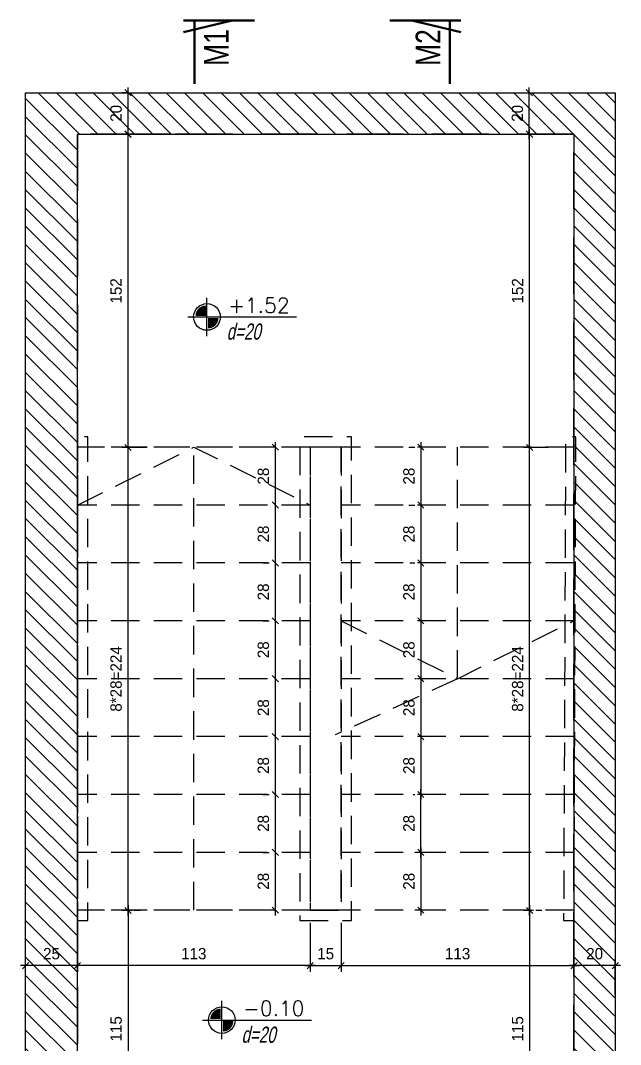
# Model space of a CAD drawing. Header units: inches. Extents: x -5298 to 11252, y 8210 to 22495.
# Drawn here: x 9468.6 to 9758.6, y 12743.1 to 13238.6 of the extents above; entities that cross this region are included whole.
import ezdxf
from ezdxf.enums import TextEntityAlignment as Align

# ---------------------------------------------------------------- set-up
doc = ezdxf.new("R2010")
doc.units = ezdxf.units.IN
doc.header["$LTSCALE"] = 55
doc.header["$MEASUREMENT"] = 0
doc.linetypes.add('DASHED2', pattern=[0.375, 0.25, -0.125])
doc.linetypes.add('HIDDEN', pattern=[0.375, 0.25, -0.125])
doc.layers.get('Defpoints').update_dxf_attribs({"color": 40})
for name, color, linetype in [('D7', 2, 'Continuous'), ('dim', 2, 'Continuous'), ('dim-50-v', 2, 'Continuous'), ('ENG_beton nifsak', 4, 'Continuous'), ('ENG_beton ole', 3, 'DASHED2'), ('HATCH', 8, 'Continuous'), ('V', 1, 'Continuous')]:
    doc.layers.add(name, color=color, linetype=linetype)
doc.layers.add('W', color=1, linetype='Continuous', lineweight=50)
doc.styles.add('AA', font='hebtxt', dxfattribs={"width": 0.8, "oblique": 8})
doc.styles.add('AD', font='oron')
doc.styles.add('HEBTXT', font='hebtxt-weld.shx')
doc.styles.add('ROMANS', font='romans')
doc.dimstyles.new('25', dxfattribs={"dimtxt": 5.5, "dimasz": 3, "dimexe": 3, "dimexo": 6, "dimgap": 3, "dimtad": 1, "dimdec": 0, "dimrnd": 0.5, "dimdsep": 46, "dimtxsty": 'HEBTXT', "dimblk1": 'OBLIQUE', "dimblk2": 'OBLIQUE', "dimsah": 1, "dimcen": 1, "dimdle": 2.5, "dimclre": 9, "dimclrt": 3, "dimadec": 0, "dimazin": 0, "dimtfac": 1, "dimtdec": 0, "dimtix": 1, "dimtmove": 2, "dimatfit": 3, "dimldrblk": 'OBLIQUE', "dimfxl": 1, "dimtolj": 1, "dimarcsym": 0})

# ---------------------------------------------------------------- blocks, each defined once
blk = doc.blocks.new('_OBLIQUE')
at = {"color": 0, "linetype": 'ByBlock'}
blk.add_line((-0.5, -0.5), (0.5, 0.5), dxfattribs=at)
blk = doc.blocks.new('*D284')
at = {"layer": 'Defpoints', "color": 0, "linetype": 'Continuous', "transparency": 16777216}
for p in [(9714.64, 13031.98), (9714.64, 13031.98), (9714.64, 12807.98)]:
    blk.add_point(p, dxfattribs=at)
at = {"layer": 'dim-50-v', "color": 0, "linetype": 'Continuous', "lineweight": -2, "transparency": 16777216}
blk.add_line((9714.64, 12805.48), (9714.64, 13034.48), dxfattribs=at)
at = {"layer": 'dim-50-v', "color": 9, "linetype": 'Continuous', "lineweight": -2, "transparency": 16777216}
for p, q in [((9720.64, 13031.98), (9717.64, 13031.98)), ((9720.64, 12807.98), (9717.64, 12807.98))]:
    blk.add_line(p, q, dxfattribs=at)
at = {"layer": 'dim-50-v', "color": 0, "linetype": 'Continuous', "lineweight": -2, "transparency": 16777216, "xscale": 3, "yscale": 3, "zscale": 3}
for p, rotation in [((9714.64, 13031.98), 90), ((9714.64, 12807.98), 270)]:
    blk.add_blockref('_OBLIQUE', p, dxfattribs=dict(at, rotation=rotation))
at = {"layer": 'dim-50-v', "color": 3, "linetype": 'Continuous', "transparency": 16777216, "insert": (9708.89, 12919.98), "char_height": 5.5, "attachment_point": 5, "rotation": 90, "style": 'HEBTXT'}
blk.add_mtext('\\A1;8*28=224', dxfattribs=at)
blk = doc.blocks.new('*D285')
at = {"layer": 'Defpoints', "color": 0, "linetype": 'Continuous', "transparency": 16777216}
for p in [(9714.64, 13183.48), (9741.47, 13183.48, 0), (9729.69, 13031.98, 0)]:
    blk.add_point(p, dxfattribs=at)
at = {"layer": 'dim-50-v', "color": 9, "linetype": 'Continuous', "lineweight": -2, "transparency": 16777216}
for p, q in [((9735.47, 13183.48), (9711.64, 13183.48)), ((9723.69, 13031.98), (9711.64, 13031.98))]:
    blk.add_line(p, q, dxfattribs=at)
at = {"layer": 'dim-50-v', "color": 0, "linetype": 'Continuous', "lineweight": -2, "transparency": 16777216}
blk.add_line((9714.64, 13029.48), (9714.64, 13185.98), dxfattribs=at)
at = {"layer": 'dim-50-v', "color": 0, "linetype": 'Continuous', "lineweight": -2, "transparency": 16777216, "xscale": 3, "yscale": 3, "zscale": 3}
for p, rotation in [((9714.64, 13183.48), 90), ((9714.64, 13031.98), 270)]:
    blk.add_blockref('_OBLIQUE', p, dxfattribs=dict(at, rotation=rotation))
at = {"layer": 'dim-50-v', "color": 3, "linetype": 'Continuous', "transparency": 16777216, "insert": (9708.89, 13107.73), "char_height": 5.5, "attachment_point": 5, "rotation": 90, "style": 'HEBTXT'}
blk.add_mtext('\\A1;152', dxfattribs=at)
blk = doc.blocks.new('*D286')
at = {"layer": 'Defpoints', "color": 0, "linetype": 'Continuous', "transparency": 16777216}
for p in [(9722.56, 12807.98, 0), (9714.64, 12693.48), (9727.56, 12693.48, 0)]:
    blk.add_point(p, dxfattribs=at)
at = {"layer": 'dim-50-v', "color": 9, "linetype": 'Continuous', "lineweight": -2, "transparency": 16777216}
for p, q in [((9716.56, 12807.98), (9711.64, 12807.98)), ((9721.56, 12693.48), (9711.64, 12693.48))]:
    blk.add_line(p, q, dxfattribs=at)
at = {"layer": 'dim-50-v', "color": 0, "linetype": 'Continuous', "lineweight": -2, "transparency": 16777216}
blk.add_line((9714.64, 12810.48), (9714.64, 12690.98), dxfattribs=at)
at = {"layer": 'dim-50-v', "color": 0, "linetype": 'Continuous', "lineweight": -2, "transparency": 16777216, "xscale": 3, "yscale": 3, "zscale": 3}
for p, rotation in [((9714.64, 12807.98), 90), ((9714.64, 12693.48), 270)]:
    blk.add_blockref('_OBLIQUE', p, dxfattribs=dict(at, rotation=rotation))
at = {"layer": 'dim-50-v', "color": 3, "linetype": 'Continuous', "transparency": 16777216, "insert": (9708.89, 12750.73), "char_height": 5.5, "attachment_point": 5, "rotation": 90, "style": 'HEBTXT'}
blk.add_mtext('\\A1;115', dxfattribs=at)
blk = doc.blocks.new('*D287')
at = {"layer": 'Defpoints', "color": 0, "linetype": 'Continuous', "transparency": 16777216}
for p in [(9520.55, 13031.98), (9520.55, 13031.98), (9520.55, 12807.98)]:
    blk.add_point(p, dxfattribs=at)
at = {"layer": 'dim-50-v', "color": 0, "linetype": 'Continuous', "lineweight": -2, "transparency": 16777216}
blk.add_line((9520.55, 12805.48), (9520.55, 13034.48), dxfattribs=at)
at = {"layer": 'dim-50-v', "color": 9, "linetype": 'Continuous', "lineweight": -2, "transparency": 16777216}
for p, q in [((9526.55, 13031.98), (9523.55, 13031.98)), ((9526.55, 12807.98), (9523.55, 12807.98))]:
    blk.add_line(p, q, dxfattribs=at)
at = {"layer": 'dim-50-v', "color": 0, "linetype": 'Continuous', "lineweight": -2, "transparency": 16777216, "xscale": 3, "yscale": 3, "zscale": 3}
for p, rotation in [((9520.55, 13031.98), 90), ((9520.55, 12807.98), 270)]:
    blk.add_blockref('_OBLIQUE', p, dxfattribs=dict(at, rotation=rotation))
at = {"layer": 'dim-50-v', "color": 3, "linetype": 'Continuous', "transparency": 16777216, "insert": (9514.8, 12919.98), "char_height": 5.5, "attachment_point": 5, "rotation": 90, "style": 'HEBTXT'}
blk.add_mtext('\\A1;8*28=224', dxfattribs=at)
blk = doc.blocks.new('*D288')
at = {"layer": 'Defpoints', "color": 0, "linetype": 'Continuous', "transparency": 16777216}
for p in [(9520.55, 13183.48), (9547.38, 13183.48, 0), (9535.6, 13031.98, 0)]:
    blk.add_point(p, dxfattribs=at)
at = {"layer": 'dim-50-v', "color": 9, "linetype": 'Continuous', "lineweight": -2, "transparency": 16777216}
for p, q in [((9541.38, 13183.48), (9517.55, 13183.48)), ((9529.6, 13031.98), (9517.55, 13031.98))]:
    blk.add_line(p, q, dxfattribs=at)
at = {"layer": 'dim-50-v', "color": 0, "linetype": 'Continuous', "lineweight": -2, "transparency": 16777216}
blk.add_line((9520.55, 13029.48), (9520.55, 13185.98), dxfattribs=at)
at = {"layer": 'dim-50-v', "color": 0, "linetype": 'Continuous', "lineweight": -2, "transparency": 16777216, "xscale": 3, "yscale": 3, "zscale": 3}
for p, rotation in [((9520.55, 13183.48), 90), ((9520.55, 13031.98), 270)]:
    blk.add_blockref('_OBLIQUE', p, dxfattribs=dict(at, rotation=rotation))
at = {"layer": 'dim-50-v', "color": 3, "linetype": 'Continuous', "transparency": 16777216, "insert": (9514.8, 13107.73), "char_height": 5.5, "attachment_point": 5, "rotation": 90, "style": 'HEBTXT'}
blk.add_mtext('\\A1;152', dxfattribs=at)
blk = doc.blocks.new('*D289')
at = {"layer": 'Defpoints', "color": 0, "linetype": 'Continuous', "transparency": 16777216}
for p in [(9528.46, 12807.98, 0), (9520.55, 12693.48), (9533.47, 12693.48, 0)]:
    blk.add_point(p, dxfattribs=at)
at = {"layer": 'dim-50-v', "color": 9, "linetype": 'Continuous', "lineweight": -2, "transparency": 16777216}
for p, q in [((9522.46, 12807.98), (9517.55, 12807.98)), ((9527.47, 12693.48), (9517.55, 12693.48))]:
    blk.add_line(p, q, dxfattribs=at)
at = {"layer": 'dim-50-v', "color": 0, "linetype": 'Continuous', "lineweight": -2, "transparency": 16777216}
blk.add_line((9520.55, 12810.48), (9520.55, 12690.98), dxfattribs=at)
at = {"layer": 'dim-50-v', "color": 0, "linetype": 'Continuous', "lineweight": -2, "transparency": 16777216, "xscale": 3, "yscale": 3, "zscale": 3}
for p, rotation in [((9520.55, 12807.98), 90), ((9520.55, 12693.48), 270)]:
    blk.add_blockref('_OBLIQUE', p, dxfattribs=dict(at, rotation=rotation))
at = {"layer": 'dim-50-v', "color": 3, "linetype": 'Continuous', "transparency": 16777216, "insert": (9514.8, 12750.73), "char_height": 5.5, "attachment_point": 5, "rotation": 90, "style": 'HEBTXT'}
blk.add_mtext('\\A1;115', dxfattribs=at)
blk = doc.blocks.new('*D290')
at = {"layer": 'Defpoints', "color": 0, "linetype": 'Continuous', "transparency": 16777216}
for p in [(9496.08, 12807.98, 0), (9471.08, 12781.3), (9471.08, 12761.3)]:
    blk.add_point(p, dxfattribs=at)
at = {"layer": 'dim-50-v', "color": 9, "linetype": 'Continuous', "lineweight": -2, "transparency": 16777216}
for p, q in [((9496.08, 12801.98), (9496.08, 12778.3)), ((9471.08, 12767.3), (9471.08, 12784.3))]:
    blk.add_line(p, q, dxfattribs=at)
at = {"layer": 'dim-50-v', "color": 0, "linetype": 'Continuous', "lineweight": -2, "transparency": 16777216}
blk.add_line((9498.58, 12781.3), (9468.58, 12781.3), dxfattribs=at)
at = {"layer": 'dim-50-v', "color": 0, "linetype": 'Continuous', "lineweight": -2, "transparency": 16777216, "xscale": 3, "yscale": 3, "zscale": 3, "rotation": 180}
blk.add_blockref('_OBLIQUE', (9471.08, 12781.3), dxfattribs=at)
at = {"layer": 'dim-50-v', "color": 0, "linetype": 'Continuous', "lineweight": -2, "transparency": 16777216, "xscale": 3, "yscale": 3, "zscale": 3}
blk.add_blockref('_OBLIQUE', (9496.08, 12781.3), dxfattribs=at)
at = {"layer": 'dim-50-v', "color": 3, "linetype": 'Continuous', "transparency": 16777216, "insert": (9483.58, 12787.05), "char_height": 5.5, "attachment_point": 5, "style": 'HEBTXT'}
blk.add_mtext('\\A1;25', dxfattribs=at)
blk = doc.blocks.new('*D291')
at = {"layer": 'Defpoints', "color": 0, "linetype": 'Continuous', "transparency": 16777216}
for p in [(9496.08, 12807.98, 0), (9608.58, 12807.98, 0), (9496.08, 12781.3)]:
    blk.add_point(p, dxfattribs=at)
at = {"layer": 'dim-50-v', "color": 9, "linetype": 'Continuous', "lineweight": -2, "transparency": 16777216}
for p, q in [((9496.08, 12801.98), (9496.08, 12778.3)), ((9608.58, 12801.98), (9608.58, 12778.3))]:
    blk.add_line(p, q, dxfattribs=at)
at = {"layer": 'dim-50-v', "color": 0, "linetype": 'Continuous', "lineweight": -2, "transparency": 16777216}
blk.add_line((9611.08, 12781.3), (9493.58, 12781.3), dxfattribs=at)
at = {"layer": 'dim-50-v', "color": 0, "linetype": 'Continuous', "lineweight": -2, "transparency": 16777216, "xscale": 3, "yscale": 3, "zscale": 3, "rotation": 180}
blk.add_blockref('_OBLIQUE', (9496.08, 12781.3), dxfattribs=at)
at = {"layer": 'dim-50-v', "color": 0, "linetype": 'Continuous', "lineweight": -2, "transparency": 16777216, "xscale": 3, "yscale": 3, "zscale": 3}
blk.add_blockref('_OBLIQUE', (9608.58, 12781.3), dxfattribs=at)
at = {"layer": 'dim-50-v', "color": 3, "linetype": 'Continuous', "transparency": 16777216, "insert": (9552.33, 12787.05), "char_height": 5.5, "attachment_point": 5, "style": 'HEBTXT'}
blk.add_mtext('\\A1;113', dxfattribs=at)
blk = doc.blocks.new('*D292')
at = {"layer": 'Defpoints', "color": 0, "linetype": 'Continuous', "transparency": 16777216}
for p in [(9736.08, 12807.98, 0), (9736.08, 12781.3), (9756.08, 12761.3)]:
    blk.add_point(p, dxfattribs=at)
at = {"layer": 'dim-50-v', "color": 9, "linetype": 'Continuous', "lineweight": -2, "transparency": 16777216}
for p, q in [((9736.08, 12801.98), (9736.08, 12778.3)), ((9756.08, 12767.3), (9756.08, 12784.3))]:
    blk.add_line(p, q, dxfattribs=at)
at = {"layer": 'dim-50-v', "color": 0, "linetype": 'Continuous', "lineweight": -2, "transparency": 16777216}
blk.add_line((9758.58, 12781.3), (9733.58, 12781.3), dxfattribs=at)
at = {"layer": 'dim-50-v', "color": 0, "linetype": 'Continuous', "lineweight": -2, "transparency": 16777216, "xscale": 3, "yscale": 3, "zscale": 3, "rotation": 180}
blk.add_blockref('_OBLIQUE', (9736.08, 12781.3), dxfattribs=at)
at = {"layer": 'dim-50-v', "color": 0, "linetype": 'Continuous', "lineweight": -2, "transparency": 16777216, "xscale": 3, "yscale": 3, "zscale": 3}
blk.add_blockref('_OBLIQUE', (9756.08, 12781.3), dxfattribs=at)
at = {"layer": 'dim-50-v', "color": 3, "linetype": 'Continuous', "transparency": 16777216, "insert": (9746.08, 12787.05), "char_height": 5.5, "attachment_point": 5, "style": 'HEBTXT'}
blk.add_mtext('\\A1;20', dxfattribs=at)
blk = doc.blocks.new('*D293')
at = {"layer": 'Defpoints', "color": 0, "linetype": 'Continuous', "transparency": 16777216}
for p in [(9608.58, 12807.98, 0), (9623.58, 12807.98, 0), (9623.58, 12781.3)]:
    blk.add_point(p, dxfattribs=at)
at = {"layer": 'dim-50-v', "color": 9, "linetype": 'Continuous', "lineweight": -2, "transparency": 16777216}
for p, q in [((9608.58, 12801.98), (9608.58, 12778.3)), ((9623.58, 12801.98), (9623.58, 12778.3))]:
    blk.add_line(p, q, dxfattribs=at)
at = {"layer": 'dim-50-v', "color": 0, "linetype": 'Continuous', "lineweight": -2, "transparency": 16777216}
blk.add_line((9606.08, 12781.3), (9626.08, 12781.3), dxfattribs=at)
at = {"layer": 'dim-50-v', "color": 0, "linetype": 'Continuous', "lineweight": -2, "transparency": 16777216, "xscale": 3, "yscale": 3, "zscale": 3, "rotation": 180}
blk.add_blockref('_OBLIQUE', (9608.58, 12781.3), dxfattribs=at)
at = {"layer": 'dim-50-v', "color": 0, "linetype": 'Continuous', "lineweight": -2, "transparency": 16777216, "xscale": 3, "yscale": 3, "zscale": 3}
blk.add_blockref('_OBLIQUE', (9623.58, 12781.3), dxfattribs=at)
at = {"layer": 'dim-50-v', "color": 3, "linetype": 'Continuous', "transparency": 16777216, "insert": (9616.08, 12787.05), "char_height": 5.5, "attachment_point": 5, "style": 'HEBTXT'}
blk.add_mtext('\\A1;15', dxfattribs=at)
blk = doc.blocks.new('*D294')
at = {"layer": 'Defpoints', "color": 0, "linetype": 'Continuous', "transparency": 16777216}
for p in [(9623.58, 12807.98, 0), (9736.08, 12807.98, 0), (9736.08, 12781.3)]:
    blk.add_point(p, dxfattribs=at)
at = {"layer": 'dim-50-v', "color": 9, "linetype": 'Continuous', "lineweight": -2, "transparency": 16777216}
for p, q in [((9623.58, 12801.98), (9623.58, 12778.3)), ((9736.08, 12801.98), (9736.08, 12778.3))]:
    blk.add_line(p, q, dxfattribs=at)
at = {"layer": 'dim-50-v', "color": 0, "linetype": 'Continuous', "lineweight": -2, "transparency": 16777216}
blk.add_line((9621.08, 12781.3), (9738.58, 12781.3), dxfattribs=at)
at = {"layer": 'dim-50-v', "color": 0, "linetype": 'Continuous', "lineweight": -2, "transparency": 16777216, "xscale": 3, "yscale": 3, "zscale": 3, "rotation": 180}
blk.add_blockref('_OBLIQUE', (9623.58, 12781.3), dxfattribs=at)
at = {"layer": 'dim-50-v', "color": 0, "linetype": 'Continuous', "lineweight": -2, "transparency": 16777216, "xscale": 3, "yscale": 3, "zscale": 3}
blk.add_blockref('_OBLIQUE', (9736.08, 12781.3), dxfattribs=at)
at = {"layer": 'dim-50-v', "color": 3, "linetype": 'Continuous', "transparency": 16777216, "insert": (9679.83, 12787.05), "char_height": 5.5, "attachment_point": 5, "style": 'HEBTXT'}
blk.add_mtext('\\A1;113', dxfattribs=at)
blk = doc.blocks.new('*D296')
at = {"layer": 'Defpoints', "color": 0, "linetype": 'Continuous', "transparency": 16777216}
for p in [(9520.55, 13203.61, 0), (9525.58, 13203.61, 0), (9520.55, 13183.61, 0)]:
    blk.add_point(p, dxfattribs=at)
at = {"layer": 'dim-50-v', "color": 9, "linetype": 'Continuous', "lineweight": -2, "transparency": 16777216}
for p, q in [((9519.58, 13203.61, 0), (9517.55, 13203.61, 0)), ((9526.55, 13183.61, 0), (9523.55, 13183.61, 0))]:
    blk.add_line(p, q, dxfattribs=at)
at = {"layer": 'dim-50-v', "color": 0, "linetype": 'Continuous', "lineweight": -2, "transparency": 16777216}
blk.add_line((9520.55, 13181.11, 0), (9520.55, 13206.11, 0), dxfattribs=at)
at = {"layer": 'dim-50-v', "color": 0, "linetype": 'Continuous', "lineweight": -2, "transparency": 16777216, "xscale": 3, "yscale": 3, "zscale": 3}
for p, rotation in [((9520.55, 13203.61, 0), 90), ((9520.55, 13183.61, 0), 270)]:
    blk.add_blockref('_OBLIQUE', p, dxfattribs=dict(at, rotation=rotation))
at = {"layer": 'dim-50-v', "color": 3, "linetype": 'Continuous', "transparency": 16777216, "insert": (9514.8, 13193.61, 0), "char_height": 5.5, "attachment_point": 5, "rotation": 90, "style": 'HEBTXT'}
blk.add_mtext('\\A1;20', dxfattribs=at)
blk = doc.blocks.new('*D298')
at = {"layer": 'Defpoints', "color": 0, "linetype": 'Continuous', "transparency": 16777216}
for p in [(9591.32, 13032.11, 0), (9591.32, 13004.11, 0), (9591.73, 13004.11)]:
    blk.add_point(p, dxfattribs=at)
at = {"layer": 'dim-50-v', "color": 0, "linetype": 'Continuous', "lineweight": -2, "transparency": 16777216}
blk.add_line((9591.73, 13034.61), (9591.73, 13001.61), dxfattribs=at)
at = {"layer": 'dim-50-v', "color": 9, "linetype": 'Continuous', "lineweight": -2, "transparency": 16777216}
for p, q in [((9597.32, 13032.11), (9594.73, 13032.11)), ((9597.32, 13004.11), (9594.73, 13004.11))]:
    blk.add_line(p, q, dxfattribs=at)
at = {"layer": 'dim-50-v', "color": 0, "linetype": 'Continuous', "lineweight": -2, "transparency": 16777216, "xscale": 3, "yscale": 3, "zscale": 3}
for p, rotation in [((9591.73, 13032.11), 90), ((9591.73, 13004.11), 270)]:
    blk.add_blockref('_OBLIQUE', p, dxfattribs=dict(at, rotation=rotation))
at = {"layer": 'dim-50-v', "color": 3, "linetype": 'Continuous', "transparency": 16777216, "insert": (9585.98, 13018.11), "char_height": 5.5, "attachment_point": 5, "rotation": 90, "style": 'HEBTXT'}
blk.add_mtext('\\A1;28', dxfattribs=at)
blk = doc.blocks.new('*D299')
at = {"layer": 'Defpoints', "color": 0, "linetype": 'Continuous', "transparency": 16777216}
for p in [(9591.32, 13004.11, 0), (9591.73, 12976.11, 0), (9591.73, 12976.11)]:
    blk.add_point(p, dxfattribs=at)
at = {"layer": 'dim-50-v', "color": 0, "linetype": 'Continuous', "lineweight": -2, "transparency": 16777216}
blk.add_line((9591.73, 13006.61), (9591.73, 12973.61), dxfattribs=at)
at = {"layer": 'dim-50-v', "color": 9, "linetype": 'Continuous', "lineweight": -2, "transparency": 16777216}
for p, q in [((9597.32, 13004.11), (9594.73, 13004.11)), ((9585.73, 12976.11), (9588.73, 12976.11))]:
    blk.add_line(p, q, dxfattribs=at)
at = {"layer": 'dim-50-v', "color": 0, "linetype": 'Continuous', "lineweight": -2, "transparency": 16777216, "xscale": 3, "yscale": 3, "zscale": 3}
for p, rotation in [((9591.73, 13004.11), 90), ((9591.73, 12976.11), 270)]:
    blk.add_blockref('_OBLIQUE', p, dxfattribs=dict(at, rotation=rotation))
at = {"layer": 'dim-50-v', "color": 3, "linetype": 'Continuous', "transparency": 16777216, "insert": (9585.98, 12990.11), "char_height": 5.5, "attachment_point": 5, "rotation": 90, "style": 'HEBTXT'}
blk.add_mtext('\\A1;28', dxfattribs=at)
blk = doc.blocks.new('*D300')
at = {"layer": 'Defpoints', "color": 0, "linetype": 'Continuous', "transparency": 16777216}
for p in [(9591.73, 12976.11, 0), (9591.73, 12948.11, 0), (9591.73, 12948.11)]:
    blk.add_point(p, dxfattribs=at)
at = {"layer": 'dim-50-v', "color": 9, "linetype": 'Continuous', "lineweight": -2, "transparency": 16777216}
for p, q in [((9585.73, 12976.11), (9588.73, 12976.11)), ((9585.73, 12948.11), (9588.73, 12948.11))]:
    blk.add_line(p, q, dxfattribs=at)
at = {"layer": 'dim-50-v', "color": 0, "linetype": 'Continuous', "lineweight": -2, "transparency": 16777216}
blk.add_line((9591.73, 12978.61), (9591.73, 12945.61), dxfattribs=at)
at = {"layer": 'dim-50-v', "color": 0, "linetype": 'Continuous', "lineweight": -2, "transparency": 16777216, "xscale": 3, "yscale": 3, "zscale": 3}
for p, rotation in [((9591.73, 12976.11), 90), ((9591.73, 12948.11), 270)]:
    blk.add_blockref('_OBLIQUE', p, dxfattribs=dict(at, rotation=rotation))
at = {"layer": 'dim-50-v', "color": 3, "linetype": 'Continuous', "transparency": 16777216, "insert": (9585.98, 12962.11), "char_height": 5.5, "attachment_point": 5, "rotation": 90, "style": 'HEBTXT'}
blk.add_mtext('\\A1;28', dxfattribs=at)
blk = doc.blocks.new('*D301')
at = {"layer": 'Defpoints', "color": 0, "linetype": 'Continuous', "transparency": 16777216}
for p in [(9591.73, 12948.11, 0), (9589.59, 12920.11, 0), (9591.73, 12920.11)]:
    blk.add_point(p, dxfattribs=at)
at = {"layer": 'dim-50-v', "color": 0, "linetype": 'Continuous', "lineweight": -2, "transparency": 16777216}
blk.add_line((9591.73, 12950.61), (9591.73, 12917.61), dxfattribs=at)
at = {"layer": 'dim-50-v', "color": 9, "linetype": 'Continuous', "lineweight": -2, "transparency": 16777216}
for p, q in [((9585.73, 12948.11), (9588.73, 12948.11)), ((9595.59, 12920.11), (9594.73, 12920.11))]:
    blk.add_line(p, q, dxfattribs=at)
at = {"layer": 'dim-50-v', "color": 0, "linetype": 'Continuous', "lineweight": -2, "transparency": 16777216, "xscale": 3, "yscale": 3, "zscale": 3}
for p, rotation in [((9591.73, 12948.11), 90), ((9591.73, 12920.11), 270)]:
    blk.add_blockref('_OBLIQUE', p, dxfattribs=dict(at, rotation=rotation))
at = {"layer": 'dim-50-v', "color": 3, "linetype": 'Continuous', "transparency": 16777216, "insert": (9585.98, 12934.11), "char_height": 5.5, "attachment_point": 5, "rotation": 90, "style": 'HEBTXT'}
blk.add_mtext('\\A1;28', dxfattribs=at)
blk = doc.blocks.new('*D302')
at = {"layer": 'Defpoints', "color": 0, "linetype": 'Continuous', "transparency": 16777216}
for p in [(9589.59, 12920.11, 0), (9588.82, 12892.11, 0), (9591.73, 12892.11)]:
    blk.add_point(p, dxfattribs=at)
at = {"layer": 'dim-50-v', "color": 0, "linetype": 'Continuous', "lineweight": -2, "transparency": 16777216}
blk.add_line((9591.73, 12922.61), (9591.73, 12889.61), dxfattribs=at)
at = {"layer": 'dim-50-v', "color": 9, "linetype": 'Continuous', "lineweight": -2, "transparency": 16777216}
for p, q in [((9595.59, 12920.11), (9594.73, 12920.11)), ((9594.82, 12892.11), (9594.73, 12892.11))]:
    blk.add_line(p, q, dxfattribs=at)
at = {"layer": 'dim-50-v', "color": 0, "linetype": 'Continuous', "lineweight": -2, "transparency": 16777216, "xscale": 3, "yscale": 3, "zscale": 3}
for p, rotation in [((9591.73, 12920.11), 90), ((9591.73, 12892.11), 270)]:
    blk.add_blockref('_OBLIQUE', p, dxfattribs=dict(at, rotation=rotation))
at = {"layer": 'dim-50-v', "color": 3, "linetype": 'Continuous', "transparency": 16777216, "insert": (9585.98, 12906.11), "char_height": 5.5, "attachment_point": 5, "rotation": 90, "style": 'HEBTXT'}
blk.add_mtext('\\A1;28', dxfattribs=at)
blk = doc.blocks.new('*D303')
at = {"layer": 'Defpoints', "color": 0, "linetype": 'Continuous', "transparency": 16777216}
for p in [(9588.82, 12892.11, 0), (9591.73, 12864.11, 0), (9591.73, 12864.11)]:
    blk.add_point(p, dxfattribs=at)
at = {"layer": 'dim-50-v', "color": 0, "linetype": 'Continuous', "lineweight": -2, "transparency": 16777216}
blk.add_line((9591.73, 12894.61), (9591.73, 12861.61), dxfattribs=at)
at = {"layer": 'dim-50-v', "color": 9, "linetype": 'Continuous', "lineweight": -2, "transparency": 16777216}
for p, q in [((9594.82, 12892.11), (9594.73, 12892.11)), ((9585.73, 12864.11), (9588.73, 12864.11))]:
    blk.add_line(p, q, dxfattribs=at)
at = {"layer": 'dim-50-v', "color": 0, "linetype": 'Continuous', "lineweight": -2, "transparency": 16777216, "xscale": 3, "yscale": 3, "zscale": 3}
for p, rotation in [((9591.73, 12892.11), 90), ((9591.73, 12864.11), 270)]:
    blk.add_blockref('_OBLIQUE', p, dxfattribs=dict(at, rotation=rotation))
at = {"layer": 'dim-50-v', "color": 3, "linetype": 'Continuous', "transparency": 16777216, "insert": (9585.98, 12878.11), "char_height": 5.5, "attachment_point": 5, "rotation": 90, "style": 'HEBTXT'}
blk.add_mtext('\\A1;28', dxfattribs=at)
blk = doc.blocks.new('*D304')
at = {"layer": 'Defpoints', "color": 0, "linetype": 'Continuous', "transparency": 16777216}
for p in [(9591.73, 12864.11, 0), (9591.73, 12836.11, 0), (9591.73, 12836.11)]:
    blk.add_point(p, dxfattribs=at)
at = {"layer": 'dim-50-v', "color": 0, "linetype": 'Continuous', "lineweight": -2, "transparency": 16777216}
blk.add_line((9591.73, 12866.61), (9591.73, 12833.61), dxfattribs=at)
at = {"layer": 'dim-50-v', "color": 9, "linetype": 'Continuous', "lineweight": -2, "transparency": 16777216}
for p, q in [((9585.73, 12864.11), (9588.73, 12864.11)), ((9585.73, 12836.11), (9588.73, 12836.11))]:
    blk.add_line(p, q, dxfattribs=at)
at = {"layer": 'dim-50-v', "color": 0, "linetype": 'Continuous', "lineweight": -2, "transparency": 16777216, "xscale": 3, "yscale": 3, "zscale": 3}
for p, rotation in [((9591.73, 12864.11), 90), ((9591.73, 12836.11), 270)]:
    blk.add_blockref('_OBLIQUE', p, dxfattribs=dict(at, rotation=rotation))
at = {"layer": 'dim-50-v', "color": 3, "linetype": 'Continuous', "transparency": 16777216, "insert": (9585.98, 12850.11), "char_height": 5.5, "attachment_point": 5, "rotation": 90, "style": 'HEBTXT'}
blk.add_mtext('\\A1;28', dxfattribs=at)
blk = doc.blocks.new('*D305')
at = {"layer": 'Defpoints', "color": 0, "linetype": 'Continuous', "transparency": 16777216}
for p in [(9591.73, 12836.11, 0), (9588.73, 12808.11, 0), (9591.73, 12808.11)]:
    blk.add_point(p, dxfattribs=at)
at = {"layer": 'dim-50-v', "color": 0, "linetype": 'Continuous', "lineweight": -2, "transparency": 16777216}
blk.add_line((9591.73, 12838.61), (9591.73, 12805.61), dxfattribs=at)
at = {"layer": 'dim-50-v', "color": 9, "linetype": 'Continuous', "lineweight": -2, "transparency": 16777216}
blk.add_line((9585.73, 12836.11), (9588.73, 12836.11), dxfattribs=at)
at = {"layer": 'dim-50-v', "color": 0, "linetype": 'Continuous', "lineweight": -2, "transparency": 16777216, "xscale": 3, "yscale": 3, "zscale": 3}
for p, rotation in [((9591.73, 12836.11), 90), ((9591.73, 12808.11), 270)]:
    blk.add_blockref('_OBLIQUE', p, dxfattribs=dict(at, rotation=rotation))
at = {"layer": 'dim-50-v', "color": 3, "linetype": 'Continuous', "transparency": 16777216, "insert": (9585.98, 12822.11), "char_height": 5.5, "attachment_point": 5, "rotation": 90, "style": 'HEBTXT'}
blk.add_mtext('\\A1;28', dxfattribs=at)
blk = doc.blocks.new('*D306')
at = {"layer": 'Defpoints', "color": 0, "linetype": 'Continuous', "transparency": 16777216}
for p in [(9662.24, 13032.11, 0), (9662.1, 13004.11), (9662.24, 13004.11, 0)]:
    blk.add_point(p, dxfattribs=at)
at = {"layer": 'dim-50-v', "color": 0, "linetype": 'Continuous', "lineweight": -2, "transparency": 16777216}
blk.add_line((9662.1, 13034.61), (9662.1, 13001.61), dxfattribs=at)
at = {"layer": 'dim-50-v', "color": 9, "linetype": 'Continuous', "lineweight": -2, "transparency": 16777216}
for p, q in [((9656.24, 13032.11), (9659.1, 13032.11)), ((9656.24, 13004.11), (9659.1, 13004.11))]:
    blk.add_line(p, q, dxfattribs=at)
at = {"layer": 'dim-50-v', "color": 0, "linetype": 'Continuous', "lineweight": -2, "transparency": 16777216, "xscale": 3, "yscale": 3, "zscale": 3}
for p, rotation in [((9662.1, 13032.11), 90), ((9662.1, 13004.11), 270)]:
    blk.add_blockref('_OBLIQUE', p, dxfattribs=dict(at, rotation=rotation))
at = {"layer": 'dim-50-v', "color": 3, "linetype": 'Continuous', "transparency": 16777216, "insert": (9656.35, 13018.11), "char_height": 5.5, "attachment_point": 5, "rotation": 90, "style": 'HEBTXT'}
blk.add_mtext('\\A1;28', dxfattribs=at)
blk = doc.blocks.new('*D307')
at = {"layer": 'Defpoints', "color": 0, "linetype": 'Continuous', "transparency": 16777216}
for p in [(9662.24, 13004.11, 0), (9662.1, 12976.11), (9662.84, 12976.11, 0)]:
    blk.add_point(p, dxfattribs=at)
at = {"layer": 'dim-50-v', "color": 0, "linetype": 'Continuous', "lineweight": -2, "transparency": 16777216}
blk.add_line((9662.1, 13006.61), (9662.1, 12973.61), dxfattribs=at)
at = {"layer": 'dim-50-v', "color": 9, "linetype": 'Continuous', "lineweight": -2, "transparency": 16777216}
for p, q in [((9656.24, 13004.11), (9659.1, 13004.11)), ((9656.84, 12976.11), (9659.1, 12976.11))]:
    blk.add_line(p, q, dxfattribs=at)
at = {"layer": 'dim-50-v', "color": 0, "linetype": 'Continuous', "lineweight": -2, "transparency": 16777216, "xscale": 3, "yscale": 3, "zscale": 3}
for p, rotation in [((9662.1, 13004.11), 90), ((9662.1, 12976.11), 270)]:
    blk.add_blockref('_OBLIQUE', p, dxfattribs=dict(at, rotation=rotation))
at = {"layer": 'dim-50-v', "color": 3, "linetype": 'Continuous', "transparency": 16777216, "insert": (9656.35, 12990.11), "char_height": 5.5, "attachment_point": 5, "rotation": 90, "style": 'HEBTXT'}
blk.add_mtext('\\A1;28', dxfattribs=at)
blk = doc.blocks.new('*D308')
at = {"layer": 'Defpoints', "color": 0, "linetype": 'Continuous', "transparency": 16777216}
for p in [(9662.84, 12976.11, 0), (9662.1, 12948.11, 0), (9662.1, 12948.11)]:
    blk.add_point(p, dxfattribs=at)
at = {"layer": 'dim-50-v', "color": 9, "linetype": 'Continuous', "lineweight": -2, "transparency": 16777216}
for p, q in [((9656.84, 12976.11), (9659.1, 12976.11)), ((9668.1, 12948.11), (9665.1, 12948.11))]:
    blk.add_line(p, q, dxfattribs=at)
at = {"layer": 'dim-50-v', "color": 0, "linetype": 'Continuous', "lineweight": -2, "transparency": 16777216}
blk.add_line((9662.1, 12978.61), (9662.1, 12945.61), dxfattribs=at)
at = {"layer": 'dim-50-v', "color": 0, "linetype": 'Continuous', "lineweight": -2, "transparency": 16777216, "xscale": 3, "yscale": 3, "zscale": 3}
for p, rotation in [((9662.1, 12976.11), 90), ((9662.1, 12948.11), 270)]:
    blk.add_blockref('_OBLIQUE', p, dxfattribs=dict(at, rotation=rotation))
at = {"layer": 'dim-50-v', "color": 3, "linetype": 'Continuous', "transparency": 16777216, "insert": (9656.35, 12962.11), "char_height": 5.5, "attachment_point": 5, "rotation": 90, "style": 'HEBTXT'}
blk.add_mtext('\\A1;28', dxfattribs=at)
blk = doc.blocks.new('*D309')
at = {"layer": 'Defpoints', "color": 0, "linetype": 'Continuous', "transparency": 16777216}
for p in [(9662.1, 12948.11, 0), (9662.1, 12920.11), (9665.91, 12920.11, 0)]:
    blk.add_point(p, dxfattribs=at)
at = {"layer": 'dim-50-v', "color": 0, "linetype": 'Continuous', "lineweight": -2, "transparency": 16777216}
blk.add_line((9662.1, 12950.61), (9662.1, 12917.61), dxfattribs=at)
at = {"layer": 'dim-50-v', "color": 9, "linetype": 'Continuous', "lineweight": -2, "transparency": 16777216}
for p, q in [((9668.1, 12948.11), (9665.1, 12948.11)), ((9659.91, 12920.11), (9659.1, 12920.11))]:
    blk.add_line(p, q, dxfattribs=at)
at = {"layer": 'dim-50-v', "color": 0, "linetype": 'Continuous', "lineweight": -2, "transparency": 16777216, "xscale": 3, "yscale": 3, "zscale": 3}
for p, rotation in [((9662.1, 12948.11), 90), ((9662.1, 12920.11), 270)]:
    blk.add_blockref('_OBLIQUE', p, dxfattribs=dict(at, rotation=rotation))
at = {"layer": 'dim-50-v', "color": 3, "linetype": 'Continuous', "transparency": 16777216, "insert": (9656.35, 12934.11), "char_height": 5.5, "attachment_point": 5, "rotation": 90, "style": 'HEBTXT'}
blk.add_mtext('\\A1;28', dxfattribs=at)
blk = doc.blocks.new('*D310')
at = {"layer": 'Defpoints', "color": 0, "linetype": 'Continuous', "transparency": 16777216}
for p in [(9665.91, 12920.11, 0), (9662.1, 12892.11, 0), (9662.1, 12892.11)]:
    blk.add_point(p, dxfattribs=at)
at = {"layer": 'dim-50-v', "color": 0, "linetype": 'Continuous', "lineweight": -2, "transparency": 16777216}
blk.add_line((9662.1, 12922.61), (9662.1, 12889.61), dxfattribs=at)
at = {"layer": 'dim-50-v', "color": 9, "linetype": 'Continuous', "lineweight": -2, "transparency": 16777216}
for p, q in [((9659.91, 12920.11), (9659.1, 12920.11)), ((9668.1, 12892.11), (9665.1, 12892.11))]:
    blk.add_line(p, q, dxfattribs=at)
at = {"layer": 'dim-50-v', "color": 0, "linetype": 'Continuous', "lineweight": -2, "transparency": 16777216, "xscale": 3, "yscale": 3, "zscale": 3}
for p, rotation in [((9662.1, 12920.11), 90), ((9662.1, 12892.11), 270)]:
    blk.add_blockref('_OBLIQUE', p, dxfattribs=dict(at, rotation=rotation))
at = {"layer": 'dim-50-v', "color": 3, "linetype": 'Continuous', "transparency": 16777216, "insert": (9656.35, 12906.11), "char_height": 5.5, "attachment_point": 5, "rotation": 90, "style": 'HEBTXT'}
blk.add_mtext('\\A1;28', dxfattribs=at)
blk = doc.blocks.new('*D311')
at = {"layer": 'Defpoints', "color": 0, "linetype": 'Continuous', "transparency": 16777216}
for p in [(9662.1, 12892.11, 0), (9662.1, 12864.11), (9664.41, 12864.11, 0)]:
    blk.add_point(p, dxfattribs=at)
at = {"layer": 'dim-50-v', "color": 0, "linetype": 'Continuous', "lineweight": -2, "transparency": 16777216}
blk.add_line((9662.1, 12894.61), (9662.1, 12861.61), dxfattribs=at)
at = {"layer": 'dim-50-v', "color": 9, "linetype": 'Continuous', "lineweight": -2, "transparency": 16777216}
for p, q in [((9668.1, 12892.11), (9665.1, 12892.11)), ((9658.41, 12864.11), (9659.1, 12864.11))]:
    blk.add_line(p, q, dxfattribs=at)
at = {"layer": 'dim-50-v', "color": 0, "linetype": 'Continuous', "lineweight": -2, "transparency": 16777216, "xscale": 3, "yscale": 3, "zscale": 3}
for p, rotation in [((9662.1, 12892.11), 90), ((9662.1, 12864.11), 270)]:
    blk.add_blockref('_OBLIQUE', p, dxfattribs=dict(at, rotation=rotation))
at = {"layer": 'dim-50-v', "color": 3, "linetype": 'Continuous', "transparency": 16777216, "insert": (9656.35, 12878.11), "char_height": 5.5, "attachment_point": 5, "rotation": 90, "style": 'HEBTXT'}
blk.add_mtext('\\A1;28', dxfattribs=at)
blk = doc.blocks.new('*D312')
at = {"layer": 'Defpoints', "color": 0, "linetype": 'Continuous', "transparency": 16777216}
for p in [(9666.69, 12836.11, 0), (9662.1, 12808.11), (9666.63, 12808.11, 0)]:
    blk.add_point(p, dxfattribs=at)
at = {"layer": 'dim-50-v', "color": 0, "linetype": 'Continuous', "lineweight": -2, "transparency": 16777216}
blk.add_line((9662.1, 12838.61), (9662.1, 12805.61), dxfattribs=at)
at = {"layer": 'dim-50-v', "color": 9, "linetype": 'Continuous', "lineweight": -2, "transparency": 16777216}
for p, q in [((9660.69, 12836.11), (9659.1, 12836.11)), ((9660.63, 12808.11), (9659.1, 12808.11))]:
    blk.add_line(p, q, dxfattribs=at)
at = {"layer": 'dim-50-v', "color": 0, "linetype": 'Continuous', "lineweight": -2, "transparency": 16777216, "xscale": 3, "yscale": 3, "zscale": 3}
for p, rotation in [((9662.1, 12836.11), 90), ((9662.1, 12808.11), 270)]:
    blk.add_blockref('_OBLIQUE', p, dxfattribs=dict(at, rotation=rotation))
at = {"layer": 'dim-50-v', "color": 3, "linetype": 'Continuous', "transparency": 16777216, "insert": (9656.35, 12822.11), "char_height": 5.5, "attachment_point": 5, "rotation": 90, "style": 'HEBTXT'}
blk.add_mtext('\\A1;28', dxfattribs=at)
blk = doc.blocks.new('*D313')
at = {"layer": 'Defpoints', "color": 0, "linetype": 'Continuous', "transparency": 16777216}
for p in [(9709.43, 13203.61), (9714.51, 13203.61), (9707.73, 13183.61, 0)]:
    blk.add_point(p, dxfattribs=at)
at = {"layer": 'dim-50-v', "color": 0, "linetype": 'Continuous', "lineweight": -2, "transparency": 16777216}
blk.add_line((9714.51, 13181.11), (9714.51, 13206.11), dxfattribs=at)
at = {"layer": 'dim-50-v', "color": 9, "linetype": 'Continuous', "lineweight": -2, "transparency": 16777216}
for p, q in [((9715.43, 13203.61), (9717.51, 13203.61)), ((9713.73, 13183.61), (9717.51, 13183.61))]:
    blk.add_line(p, q, dxfattribs=at)
at = {"layer": 'dim-50-v', "color": 0, "linetype": 'Continuous', "lineweight": -2, "transparency": 16777216, "xscale": 3, "yscale": 3, "zscale": 3}
for p, rotation in [((9714.51, 13203.61), 90), ((9714.51, 13183.61), 270)]:
    blk.add_blockref('_OBLIQUE', p, dxfattribs=dict(at, rotation=rotation))
at = {"layer": 'dim-50-v', "color": 3, "linetype": 'Continuous', "transparency": 16777216, "insert": (9708.76, 13193.61), "char_height": 5.5, "attachment_point": 5, "rotation": 90, "style": 'HEBTXT'}
blk.add_mtext('\\A1;20', dxfattribs=at)
blk = doc.blocks.new('PL')
at = {"linetype": 'ByBlock'}
for p, q in [((0, -0.258), (0, 0.258)), ((-0.258, 0), (1.204, 0))]:
    blk.add_line(p, q, dxfattribs=at)
at = {"color": 4, "const_width": 0.14}
for points in [[(-0.014, 0.084, 0.414214), (-0.084, 0.014, 1)], [(0.014, -0.084, 0.414214), (0.084, -0.014, 1)]]:
    blk.add_lwpolyline(points, format="xyb", dxfattribs=at)
at = {"linetype": 'ByBlock'}
blk.add_circle((0, 0), 0.179, dxfattribs=at)
at = {"style": 'ROMANS'}
blk.add_attdef('LEVEL', text='', height=0.2, dxfattribs=at).set_placement((0.698, 0.157), align=Align.MIDDLE)
blk = doc.blocks.new('*D1525')
at = {"layer": 'Defpoints', "color": 0, "linetype": 'Continuous', "transparency": 16777216}
for p in [(9662.1, 12864.11), (9662.1, 12864.11), (9666.69, 12836.11, 0)]:
    blk.add_point(p, dxfattribs=at)
at = {"layer": 'dim-50-v', "color": 0, "linetype": 'Continuous', "lineweight": -2, "transparency": 16777216}
blk.add_line((9662.1, 12833.61), (9662.1, 12866.61), dxfattribs=at)
at = {"layer": 'dim-50-v', "color": 9, "linetype": 'Continuous', "lineweight": -2, "transparency": 16777216}
for p, q in [((9668.1, 12864.11), (9665.1, 12864.11)), ((9660.69, 12836.11), (9659.1, 12836.11))]:
    blk.add_line(p, q, dxfattribs=at)
at = {"layer": 'dim-50-v', "color": 0, "linetype": 'Continuous', "lineweight": -2, "transparency": 16777216, "xscale": 3, "yscale": 3, "zscale": 3}
for p, rotation in [((9662.1, 12864.11), 90), ((9662.1, 12836.11), 270)]:
    blk.add_blockref('_OBLIQUE', p, dxfattribs=dict(at, rotation=rotation))
at = {"layer": 'dim-50-v', "color": 3, "linetype": 'Continuous', "transparency": 16777216, "insert": (9656.35, 12850.11), "char_height": 5.5, "attachment_point": 5, "rotation": 90, "style": 'HEBTXT'}
blk.add_mtext('\\A1;28', dxfattribs=at)
blk = doc.blocks.new('bak gr')
at = {"layer": 'ENG_beton nifsak', "ltscale": 5, "elevation": 0}
blk.add_lwpolyline([(11920.32, 13141.18), (11920.32, 12611.18), (11635.32, 12611.18), (11635.32, 13141.18)], close=True, dxfattribs=at)
blk.add_lwpolyline([(11660.32, 13121.18), (11900.32, 13121.18), (11900.32, 12631.18), (11660.32, 12631.18), (11660.32, 13121.18)], dxfattribs=at)

msp = doc.modelspace()

# ---------------------------------------------------------------- hatches: boundary and pattern name
at = {"layer": 'HATCH', "linetype": 'Continuous', "transparency": 33554687}
h = msp.add_hatch(dxfattribs=at)
h.set_pattern_fill('ANSI31', color=256, scale=50, angle=270)
h.set_pattern_definition([(315, (-788.872, -960.91), (4.4194174, 4.4194174), [])])
h.paths.add_polyline_path([(9496.08, 13183.61), (9736.08, 13183.61), (9736.08, 12693.61), (9627.32, 12693.61), (9627.32, 12673.61), (9756.08, 12673.61), (9756.08, 13203.61), (9471.08, 13203.61), (9471.08, 12673.61), (9502.32, 12673.61), (9502.32, 12693.61), (9496.08, 12693.61)])

# ---------------------------------------------------------------- linework, layer by layer
at = {"layer": 'ENG_beton ole', "ltscale": 2}
for p, q in [((9471.08, 12673.61, 0), (9471.08, 13203.61, 0)), ((9471.08, 13203.61, 0), (9756.08, 13203.61)), ((9756.08, 13203.61), (9756.08, 12673.61, 0)), ((9496.08, 12693.61, 0), (9496.08, 13183.61, 0)), ((9496.08, 13183.61, 0), (9496.08, 12693.61, 0)), ((9736.08, 13183.61, 0), (9496.08, 13183.61, 0)), ((9736.08, 12693.61, 0), (9736.08, 13183.61, 0))]:
    msp.add_line(p, q, dxfattribs=at)
at = {"layer": 'V', "linetype": 'HIDDEN'}
for p, q in [((9736.08, 13032.11, 0), (9496.08, 13032.11, 0)), ((9608.58, 13032.11, 0), (9608.58, 12808.11, 0)), ((9623.58, 13032.11, 0), (9608.58, 13032.11, 0)), ((9623.58, 13032.11, 0), (9623.58, 12808.11, 0)), ((9736.08, 13032.11, 0), (9623.58, 13032.11, 0)), ((9736.08, 13004.11, 0), (9623.58, 13004.11, 0)), ((9736.08, 12976.11, 0), (9623.58, 12976.11, 0)), ((9736.08, 12948.11, 0), (9623.58, 12948.11, 0)), ((9736.08, 12920.11, 0), (9623.58, 12920.11, 0)), ((9736.08, 12892.11, 0), (9623.58, 12892.11, 0)), ((9736.08, 12864.11, 0), (9623.58, 12864.11, 0)), ((9736.08, 12836.11, 0), (9623.58, 12836.11, 0)), ((9736.08, 12808.11, 0), (9496.08, 12808.11, 0)), ((9623.58, 12808.11, 0), (9608.58, 12808.11, 0)), ((9736.08, 12808.11, 0), (9623.58, 12808.11, 0))]:
    msp.add_line(p, q, dxfattribs=at)
at = {"layer": 'V', "linetype": 'HIDDEN', "elevation": 0, "flags": 128}
for points in [[(9496.08, 12803.11), (9501.08, 12803.11), (9501.08, 13037.11), (9496.08, 13037.11)], [(9603.58, 12803.12), (9628.58, 12803.12), (9628.58, 13037.11), (9603.58, 13037.11)], [(9731.08, 12803.12), (9736.08, 12803.12), (9737.05, 13037.11), (9732.05, 13037.11)], [(9608.58, 12808.12), (9623.58, 12808.12), (9623.58, 13032.11), (9608.58, 13032.11)]]:
    msp.add_lwpolyline(points, close=True, dxfattribs=at)
for points in [[(9608.58, 13032.11), (9496.08, 13032.11)], [(9496.08, 13004.11), (9552.33, 13032.11), (9608.58, 13004.11)], [(9552.33, 12808.11), (9552.33, 13032.11)], [(9679.83, 12920.11), (9679.83, 13032.11)], [(9608.58, 13004.11), (9496.08, 13004.11)], [(9608.58, 12976.11), (9496.08, 12976.11)], [(9608.58, 12948.11), (9496.08, 12948.11)], [(9623.58, 12948.11), (9679.83, 12920.11), (9736.08, 12948.11)], [(9608.58, 12920.11), (9496.08, 12920.11)], [(9679.83, 12920.11), (9620.7, 12892.88)], [(9608.58, 12892.11), (9496.08, 12892.11)], [(9608.58, 12864.11), (9496.08, 12864.11)], [(9608.58, 12836.11), (9496.08, 12836.11)], [(9608.58, 12808.11), (9496.08, 12808.11)]]:
    msp.add_lwpolyline(points, dxfattribs=at)
at = {"layer": 'W'}
for p, q in [((9570.96, 13238.55, 0), (9547.29, 13232.96, 0)), ((9547.29, 13238.55, 0), (9570.96, 13238.55, 0)), ((9657.8, 13238.55, 0), (9681.48, 13232.96, 0)), ((9681.48, 13238.55, 0), (9657.8, 13238.55, 0))]:
    msp.add_line(p, q, dxfattribs=at)
at = {"layer": 'W', "elevation": 0}
for points in [[(9552.7, 13207.88), (9552.7, 13238.55), (9581.67, 13238.55)], [(9676.06, 13207.88), (9676.06, 13238.55), (9647.1, 13238.55)]]:
    msp.add_lwpolyline(points, dxfattribs=at)

# ---------------------------------------------------------------- block references
at = {"layer": 'D7', "xscale": 36, "yscale": 36, "zscale": 36}
for p, values in [((9558.71, 13095.11), {'LEVEL': '+1.52'}), ((9565.9, 12754.97), {'LEVEL': '-0.10'})]:
    msp.add_blockref('PL', p, dxfattribs=at).add_auto_attribs(values)
at = {"layer": 'dim', "color": 2, "linetype": 'Continuous'}
msp.add_blockref('bak gr', (-2164.24, 62.43, 0), dxfattribs=at)

# ---------------------------------------------------------------- texts
at = {"layer": 'D7', "style": 'AA', "oblique": 12, "width": 0.7}
for p in [(9568.24, 13084.14), (9575.43, 12743.99)]:
    msp.add_text('d=20', height=7.8, dxfattribs=at).set_placement(p)
at = {"layer": 'W', "style": 'AD', "width": 0.8}
for s, p in [('M1', (9569.18, 13216.58, 0)), ('M2', (9671.54, 13216.58, 0))]:
    msp.add_text(s, height=11.953, rotation=90, dxfattribs=at).set_placement(p)

# ---------------------------------------------------------------- dimensions: what is measured, and where the dimension line sits
at = {"layer": 'dim-50-v', "linetype": 'Continuous'}
for base, p1, p2, picture, middle in [((9520.55, 13203.61, 0), (9520.55, 13183.61, 0), (9525.58, 13203.61, 0), '*D296', (9514.8, 13193.61, 0)), ((9714.51, 13203.61), (9707.73, 13183.61, 0), (9709.43, 13203.61), '*D313', (9708.76, 13193.61)), ((9520.5474, 13183.4847, 0), (9535.6004, 13031.985, 0), (9547.3769, 13183.4847, 0), '*D288', (9514.7974, 13107.7348, 0)), ((9714.6408, 13183.4847, 0), (9729.6938, 13031.985, 0), (9741.4704, 13183.4847, 0), '*D285', (9708.8908, 13107.7348, 0)), ((9591.73, 13004.11), (9591.32, 13032.11, 0), (9591.32, 13004.11, 0), '*D298', (9585.98, 13018.11)), ((9662.1, 13004.11), (9662.24, 13032.11, 0), (9662.24, 13004.11, 0), '*D306', (9656.35, 13018.11)), ((9591.73, 12976.11), (9591.32, 13004.11, 0), (9591.73, 12976.11, 0), '*D299', (9585.98, 12990.11)), ((9662.1, 12976.11), (9662.24, 13004.11, 0), (9662.84, 12976.11, 0), '*D307', (9656.35, 12990.11)), ((9591.73, 12948.11), (9591.73, 12976.11, 0), (9591.73, 12948.11, 0), '*D300', (9585.98, 12962.11)), ((9662.1, 12948.11), (9662.84, 12976.11, 0), (9662.1, 12948.11, 0), '*D308', (9656.35, 12962.11)), ((9591.73, 12920.11), (9591.73, 12948.11, 0), (9589.59, 12920.11, 0), '*D301', (9585.98, 12934.11)), ((9662.1, 12920.11), (9662.1, 12948.11, 0), (9665.91, 12920.11, 0), '*D309', (9656.35, 12934.11)), ((9591.73, 12892.11), (9589.59, 12920.11, 0), (9588.82, 12892.11, 0), '*D302', (9585.98, 12906.11)), ((9662.1, 12892.11), (9665.91, 12920.11, 0), (9662.1, 12892.11, 0), '*D310', (9656.35, 12906.11)), ((9591.73, 12864.11), (9588.82, 12892.11, 0), (9591.73, 12864.11, 0), '*D303', (9585.98, 12878.11)), ((9662.1, 12864.11), (9662.1, 12892.11, 0), (9664.41, 12864.11, 0), '*D311', (9656.35, 12878.11)), ((9591.73, 12836.11), (9591.73, 12864.11, 0), (9591.73, 12836.11, 0), '*D304', (9585.98, 12850.11)), ((9591.73, 12808.11), (9591.73, 12836.11, 0), (9588.73, 12808.11, 0), '*D305', (9585.98, 12822.11)), ((9662.1, 12808.11), (9666.69, 12836.11, 0), (9666.63, 12808.11, 0), '*D312', (9656.35, 12822.11)), ((9520.5474, 12693.4847, 0), (9528.4623, 12807.985, 0), (9533.468, 12693.4847, 0), '*D289', (9514.7974, 12750.7348, 0)), ((9714.6408, 12693.4847, 0), (9722.5557, 12807.985, 0), (9727.5614, 12693.4847, 0), '*D286', (9708.8908, 12750.7348, 0))]:
    dim = msp.add_linear_dim(base=base, p1=p1, p2=p2, angle=90, dimstyle='25', dxfattribs=at)
    dim.commit()
    dim.dimension.update_dxf_attribs({"geometry": picture, "text_midpoint": middle})
for base, p1, p2, picture, middle in [((9520.55, 13031.98, 0), (9520.55, 12807.98, 0), (9520.55, 13031.98, 0), '*D287', (9514.8, 12919.98, 0)), ((9714.64, 13031.98, 0), (9714.64, 12807.98, 0), (9714.64, 13031.98, 0), '*D284', (9708.89, 12919.98, 0))]:
    dim = msp.add_linear_dim(base=base, p1=p1, p2=p2, angle=90, text='8*28=<>', dimstyle='25', dxfattribs=at)
    dim.commit()
    dim.dimension.update_dxf_attribs({"geometry": picture, "text_midpoint": middle})
at = {"layer": 'dim-50-v', "color": 2, "linetype": 'Continuous'}
dim = msp.add_linear_dim(base=(9662.1, 12864.11), p1=(9666.69, 12836.11, 0), p2=(9662.1, 12864.11), angle=90, dimstyle='25', dxfattribs=at)
dim.commit()
dim.dimension.update_dxf_attribs({"geometry": '*D1525', "text_midpoint": (9656.35, 12850.11)})
at = {"layer": 'dim-50-v', "linetype": 'Continuous'}
for base, p1, p2, picture, middle in [((9471.08, 12781.3, 0), (9496.08, 12807.98, 0), (9471.08, 12761.3, 0), '*D290', (9483.58, 12787.05, 0)), ((9496.0798771, 12781.304408, 0.0000007), (9608.5798767, 12807.9849897, 0.0000015), (9496.0798771, 12807.9849897, 0.0000012), '*D291', (9552.3298769, 12787.054408, 0.0000007)), ((9623.58, 12781.3, 0), (9608.58, 12807.98, 0), (9623.58, 12807.98, 0), '*D293', (9616.08, 12787.05, 0)), ((9736.0845, 12781.3044, 0), (9623.5799, 12807.985, 0), (9736.0845, 12807.985, 0), '*D294', (9679.8322, 12787.0544, 0)), ((9736.08, 12781.3, 0), (9756.08, 12761.3, 0), (9736.08, 12807.98, 0), '*D292', (9746.08, 12787.05, 0))]:
    dim = msp.add_linear_dim(base=base, p1=p1, p2=p2, dimstyle='25', dxfattribs=at)
    dim.commit()
    dim.dimension.update_dxf_attribs({"geometry": picture, "text_midpoint": middle})

doc.saveas('drawing.dxf')
